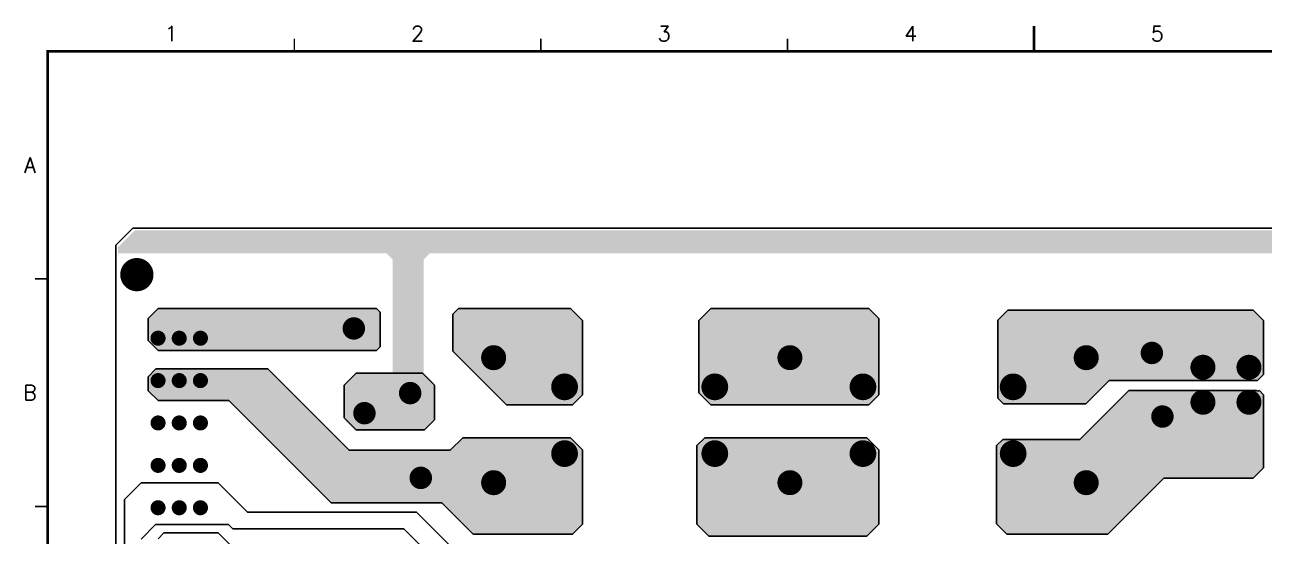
# Model space of a CAD drawing. Extents: x 295 to 953, y 10 to 290.
# Drawn here: x 487.4 to 732.5, y 189.1 to 290.2 of the extents above; entities that cross this region are included whole.
import ezdxf
from ezdxf.enums import TextEntityAlignment as Align

# ---------------------------------------------------------------- set-up
doc = ezdxf.new("R2010")
doc.units = 0
doc.header["$LTSCALE"] = 5
doc.header["$MEASUREMENT"] = 0
doc.layers.get('0').update_dxf_attribs({"linetype": 'CONTINUOUS', "lineweight": 25})
for name, color, linetype in [('19_SOLD_GBR', 4, 'CONTINUOUS'), ('문자', 4, 'CONTINUOUS'), ('테두리', 3, 'CONTINUOUS')]:
    doc.layers.add(name, color=color, linetype=linetype)
doc.styles.get("Standard").update_dxf_attribs({"font": 'simplex.shx'})

# ---------------------------------------------------------------- blocks, each defined once
blk = doc.blocks.new('C')
blk.add_line((15, 285), (15, 285))
at = {"layer": '테두리'}
for points, const_width in [([(210, 290), (210, 285)], 0.5), ([(63.75, 287.5), (63.75, 285)], 0.3), ([(112.5, 287.5), (112.5, 285)], 0.3), ([(161.25, 287.5), (161.25, 285)], 0.3), ([(15, 285), (15, 15), (405, 15), (405, 285), (15, 285)], 0.5), ([(12.5, 240), (15, 240)], 0.3), ([(12.5, 195), (15, 195)], 0.3)]:
    blk.add_lwpolyline(points, dxfattribs=dict(at, const_width=const_width))
at = {"layer": '문자'}
for s, p in [('1', (39.38, 288.5)), ('2', (88.12, 288.5)), ('3', (136.88, 288.5)), ('4', (185.62, 288.5)), ('5', (234.38, 288.5)), ('A', (11.5, 262.5)), ('B', (11.5, 217.5))]:
    blk.add_text(s, height=3, dxfattribs=at).set_placement(p, align=Align.MIDDLE)

msp = doc.modelspace()

# ---------------------------------------------------------------- linework, layer by layer
for points, const_width in [([(511.25, 240.84, -1), (507.96, 240.84, -1)], 3.29), ([(553.61, 230.2, -1), (551.39, 230.2, -1)], 2.22), ([(514.54, 228.27, -1), (513.05, 228.27, -1)], 1.49), ([(518.73, 228.27, -1), (517.24, 228.27, -1)], 1.49), ([(522.92, 228.27, -1), (521.43, 228.27, -1)], 1.49), ([(581.38, 224.42, -1), (578.9, 224.42, -1)], 2.47), ([(639.95, 224.42, -1), (637.48, 224.42, -1)], 2.47), ([(698.53, 224.42, -1), (696.05, 224.42, -1)], 2.47), ([(711.38, 225.35, -1), (709.16, 225.35, -1)], 2.22), ([(721.61, 222.52, -1), (719.13, 222.52, -1)], 2.47), ([(730.7, 222.52, -1), (728.23, 222.52, -1)], 2.47), ([(514.54, 219.89, -1), (513.05, 219.89, -1)], 1.49), ([(518.73, 219.89, -1), (517.24, 219.89, -1)], 1.49), ([(522.92, 219.89, -1), (521.43, 219.89, -1)], 1.49), ([(595.49, 218.65, -1), (592.84, 218.65, -1)], 2.64), ([(625.19, 218.65, -1), (622.54, 218.65, -1)], 2.64), ([(654.47, 218.65, -1), (651.83, 218.65, -1)], 2.64), ([(684.17, 218.65, -1), (681.53, 218.65, -1)], 2.64), ([(564.75, 217.41, -1), (562.53, 217.41, -1)], 2.22), ([(555.71, 213.44, -1), (553.49, 213.44, -1)], 2.22), ([(721.61, 215.61, -1), (719.13, 215.61, -1)], 2.47), ([(730.7, 215.61, -1), (728.23, 215.61, -1)], 2.47), ([(713.47, 212.78, -1), (711.25, 212.78, -1)], 2.22), ([(514.54, 211.51, -1), (513.05, 211.51, -1)], 1.49), ([(518.73, 211.51, -1), (517.24, 211.51, -1)], 1.49), ([(522.92, 211.51, -1), (521.43, 211.51, -1)], 1.49), ([(595.49, 205.45, -1), (592.84, 205.45, -1)], 2.64), ([(625.19, 205.45, -1), (622.54, 205.45, -1)], 2.64), ([(654.47, 205.45, -1), (651.83, 205.45, -1)], 2.64), ([(684.17, 205.45, -1), (681.53, 205.45, -1)], 2.64), ([(514.54, 203.12, -1), (513.05, 203.12, -1)], 1.49), ([(518.73, 203.12, -1), (517.24, 203.12, -1)], 1.49), ([(522.92, 203.12, -1), (521.43, 203.12, -1)], 1.49), ([(566.85, 200.65, -1), (564.62, 200.65, -1)], 2.22), ([(581.38, 199.7, -1), (578.9, 199.7, -1)], 2.47), ([(639.95, 199.7, -1), (637.48, 199.7, -1)], 2.47), ([(698.53, 199.7, -1), (696.05, 199.7, -1)], 2.47), ([(514.54, 194.74, -1), (513.05, 194.74, -1)], 1.49), ([(518.73, 194.74, -1), (517.24, 194.74, -1)], 1.49), ([(522.92, 194.74, -1), (521.43, 194.74, -1)], 1.49)]:
    msp.add_lwpolyline(points, format="xyb", close=True, dxfattribs=dict(const_width=const_width))
at = {"layer": '19_SOLD_GBR', "color": 7}
for p, q in [((508.78, 250), (505.48, 246.7)), ((868.48, 250), (508.78, 250)), ((505.48, 88.3), (505.48, 246.7)), ((511.83, 232.19), (513.8, 234.16)), ((513.8, 234.16), (556.97, 234.16)), ((556.97, 234.16), (557.7, 233.43)), ((557.7, 233.43), (557.7, 226.56)), ((572.06, 233.02), (573.2, 234.16)), ((572.06, 225.73), (572.06, 233.02)), ((573.2, 234.16), (595.33, 234.16)), ((595.33, 234.16), (597.71, 231.78)), ((620.73, 231.78), (623.11, 234.16)), ((623.11, 234.16), (654.32, 234.16)), ((654.32, 234.16), (656.29, 232.19)), ((679.8, 231.86), (681.77, 233.83)), ((681.77, 233.83), (730.3, 233.83)), ((730.3, 233.83), (732.35, 231.78)), ((511.83, 227.79), (511.83, 232.19)), ((597.71, 231.78), (597.71, 217.07)), ((620.73, 217.48), (620.73, 231.78)), ((656.29, 232.19), (656.29, 217.07)), ((679.8, 216.41), (679.8, 231.86)), ((732.35, 231.78), (732.35, 221.11)), ((513.8, 225.83), (511.83, 227.79)), ((556.97, 225.83), (513.8, 225.83)), ((557.7, 226.56), (556.97, 225.83)), ((582.68, 215.1), (572.06, 225.73)), ((511.83, 220.64), (513.38, 222.2)), ((511.83, 217.89), (511.83, 220.64)), ((513.38, 222.2), (535.52, 222.2)), ((535.52, 222.2), (551.61, 206.11)), ((550.61, 218.99), (552.98, 221.37)), ((552.98, 221.37), (566.05, 221.37)), ((566.05, 221.37), (568.43, 218.99)), ((732.35, 221.11), (731.13, 219.89)), ((550.61, 212.53), (550.61, 218.99)), ((568.43, 218.99), (568.43, 212.12)), ((701.84, 219.89), (697.22, 215.27)), ((731.13, 219.89), (701.84, 219.89)), ((513.8, 215.93), (511.83, 217.89)), ((527.82, 215.93), (513.8, 215.93)), ((548.03, 195.71), (527.82, 215.93)), ((597.71, 217.07), (595.75, 215.1)), ((623.11, 215.1), (620.73, 217.48)), ((656.29, 217.07), (654.32, 215.1)), ((680.94, 215.27), (679.8, 216.41)), ((696.04, 208.25), (705.69, 217.91)), ((705.69, 217.91), (730.91, 217.91)), ((730.91, 217.91), (731.2, 217.81)), ((731.2, 217.81), (731.53, 217.92)), ((731.53, 217.92), (732.35, 217.1)), ((732.35, 217.1), (732.35, 202.63)), ((595.75, 215.1), (582.68, 215.1)), ((654.32, 215.1), (623.11, 215.1)), ((697.22, 215.27), (680.94, 215.27)), ((552.98, 210.15), (550.61, 212.53)), ((568.43, 212.12), (566.46, 210.15)), ((566.46, 210.15), (552.98, 210.15)), ((571.55, 206.11), (574.02, 208.58)), ((574.02, 208.58), (595.33, 208.58)), ((595.33, 208.58), (597.71, 206.21)), ((620.32, 207.03), (621.87, 208.58)), ((621.87, 208.58), (653.91, 208.58)), ((653.91, 208.58), (656.29, 206.21)), ((551.61, 206.11), (571.55, 206.11)), ((597.71, 206.21), (597.71, 191.49)), ((620.32, 191.49), (620.32, 207.03)), ((656.29, 206.21), (656.29, 191.49)), ((679.55, 207.03), (680.78, 208.25)), ((679.55, 191.58), (679.55, 207.03)), ((680.78, 208.25), (696.04, 208.25)), ((732.35, 202.63), (730.3, 200.58)), ((507.13, 196.37), (510.43, 199.67)), ((525.69, 199.67), (510.43, 199.67)), ((525.69, 199.67), (531.47, 193.9)), ((712.65, 200.58), (701.59, 189.53)), ((730.3, 200.58), (712.65, 200.58)), ((507.13, 196.37), (507.13, 167.88)), ((564.88, 193.9), (531.47, 193.9)), ((569.9, 195.71), (548.03, 195.71)), ((564.88, 193.9), (573.95, 184.82)), ((576.08, 189.53), (569.9, 195.71)), ((513.32, 191.42), (510.43, 188.54)), ((513.32, 191.42), (527.75, 191.42)), ((528.58, 190.6), (527.75, 191.42)), ((597.71, 191.49), (595.75, 189.53)), ((622.7, 189.11), (620.32, 191.49)), ((656.29, 191.49), (653.91, 189.11)), ((681.6, 189.53), (679.55, 191.58)), ((514.97, 189.77), (513.79, 188.6)), ((514.97, 189.77), (525.69, 189.77)), ((530.23, 185.24), (525.69, 189.77)), ((528.58, 190.6), (562.4, 190.6)), ((571.48, 181.52), (562.4, 190.6)), ((595.75, 189.53), (576.08, 189.53)), ((653.91, 189.11), (622.7, 189.11)), ((701.59, 189.53), (681.6, 189.53))]:
    msp.add_line(p, q, dxfattribs=at)
for points in [[(868.07, 246.29), (868.07, 249.18), (505.89, 246.29), (508.78, 249.18)], [(868.07, 249.18), (867.65, 249.59), (508.78, 249.18), (509.19, 249.59)], [(867.65, 249.59), (867.65, 249.59), (509.19, 249.59), (867.65, 249.59)], [(868.07, 245.05), (868.07, 246.29), (505.89, 245.05), (505.89, 246.29)], [(868.07, 245.05), (868.07, 245.05), (558.99, 245.05), (505.89, 245.05)], [(566.28, 243.84), (567.49, 245.05), (560.2, 243.84), (558.99, 245.05)], [(868.07, 245.05), (868.07, 245.05), (856.93, 245.05), (567.49, 245.05)], [(566.28, 221.42), (566.28, 243.84), (560.2, 221.42), (560.2, 243.84)], [(557.7, 232.19), (557.7, 233.43), (511.83, 232.19), (513.07, 233.43)], [(557.7, 233.43), (556.97, 234.16), (513.07, 233.43), (513.8, 234.16)], [(556.97, 234.16), (556.97, 234.16), (513.8, 234.16), (556.97, 234.16)], [(596.48, 233.02), (595.33, 234.16), (572.06, 233.02), (573.2, 234.16)], [(597.71, 231.78), (596.48, 233.02), (572.06, 231.78), (572.06, 233.02)], [(595.33, 234.16), (595.33, 234.16), (573.2, 234.16), (595.33, 234.16)], [(656.29, 232.19), (654.32, 234.16), (621.14, 232.19), (623.11, 234.16)], [(654.32, 234.16), (654.32, 234.16), (623.11, 234.16), (654.32, 234.16)], [(732.27, 231.86), (730.3, 233.83), (679.8, 231.86), (681.77, 233.83)], [(730.3, 233.83), (730.3, 233.83), (681.77, 233.83), (730.3, 233.83)], [(557.7, 227.79), (557.7, 232.19), (511.83, 227.79), (511.83, 232.19)], [(597.71, 225.73), (597.71, 231.78), (572.06, 225.73), (572.06, 231.78)], [(656.29, 231.78), (656.29, 232.19), (620.73, 231.78), (621.14, 232.19)], [(656.29, 217.48), (656.29, 231.78), (620.73, 217.48), (620.73, 231.78)], [(732.35, 231.78), (732.27, 231.86), (679.8, 231.78), (679.8, 231.86)], [(732.35, 221.11), (732.35, 231.78), (679.8, 221.11), (679.8, 231.78)], [(557.7, 226.56), (557.7, 227.79), (513.07, 226.56), (511.83, 227.79)], [(556.97, 225.83), (557.7, 226.56), (513.8, 225.83), (513.07, 226.56)], [(597.71, 217.07), (597.71, 225.73), (580.72, 217.07), (572.06, 225.73)], [(537.08, 220.64), (535.52, 222.2), (511.83, 220.64), (513.38, 222.2)], [(539.83, 217.89), (537.08, 220.64), (511.83, 217.89), (511.83, 220.64)], [(535.52, 222.2), (535.52, 222.2), (513.38, 222.2), (535.52, 222.2)], [(568.38, 219.32), (566.28, 221.42), (550.77, 219.32), (552.87, 221.42)], [(566.28, 221.42), (566.28, 221.42), (552.87, 221.42), (560.2, 221.42)], [(731.13, 219.89), (732.35, 221.11), (679.8, 219.89), (679.8, 221.11)], [(568.43, 218.99), (568.38, 219.04), (550.61, 218.99), (550.65, 219.04)], [(568.43, 212.53), (568.43, 218.99), (550.61, 212.53), (550.61, 218.99)], [(568.38, 219.04), (568.38, 219.16), (550.65, 219.04), (550.77, 219.16)], [(568.38, 219.16), (568.38, 219.32), (550.77, 219.16), (550.77, 219.32)], [(698.36, 216.41), (701.84, 219.89), (679.8, 216.41), (679.8, 219.89)], [(541.79, 215.93), (539.83, 217.89), (513.8, 215.93), (511.83, 217.89)], [(541.79, 215.93), (541.79, 215.93), (527.82, 215.93), (513.8, 215.93)], [(551.61, 206.11), (541.79, 215.93), (537.64, 206.11), (527.82, 215.93)], [(595.75, 215.1), (597.71, 217.07), (582.68, 215.1), (580.72, 217.07)], [(656.29, 217.07), (656.29, 217.48), (621.14, 217.07), (620.73, 217.48)], [(654.32, 215.1), (656.29, 217.07), (623.11, 215.1), (621.14, 217.07)], [(697.22, 215.27), (698.36, 216.41), (680.94, 215.27), (679.8, 216.41)], [(732.35, 208.25), (732.35, 217.1), (696.04, 208.25), (704.88, 217.1)], [(732.35, 217.1), (731.63, 217.81), (704.88, 217.1), (705.6, 217.81)], [(731.2, 217.81), (730.91, 217.91), (705.6, 217.81), (705.69, 217.91)], [(730.91, 217.91), (730.91, 217.91), (705.69, 217.91), (730.91, 217.91)], [(731.63, 217.81), (731.53, 217.92), (731.2, 217.81), (731.53, 217.92)], [(568.43, 212.36), (568.43, 212.53), (550.77, 212.36), (550.61, 212.53)], [(568.43, 212.12), (568.43, 212.36), (550.77, 212.12), (550.77, 212.36)], [(568.38, 212.07), (568.43, 212.12), (550.77, 212.07), (550.77, 212.12)], [(568.38, 211.99), (568.38, 212.07), (550.77, 211.99), (550.77, 212.07)], [(566.28, 209.89), (568.38, 211.99), (552.87, 209.89), (550.77, 211.99)], [(597.71, 206.21), (595.33, 208.58), (571.64, 206.21), (574.02, 208.58)], [(595.33, 208.58), (595.33, 208.58), (574.02, 208.58), (595.33, 208.58)], [(655.46, 207.03), (653.91, 208.58), (620.32, 207.03), (621.87, 208.58)], [(653.91, 208.58), (653.91, 208.58), (621.87, 208.58), (653.91, 208.58)], [(597.71, 195.71), (597.71, 206.11), (548.03, 195.71), (537.64, 206.11)], [(597.71, 206.11), (597.71, 206.21), (571.55, 206.11), (571.64, 206.21)], [(656.29, 206.21), (655.46, 207.03), (620.32, 206.21), (620.32, 207.03)], [(656.29, 191.49), (656.29, 206.21), (620.32, 191.49), (620.32, 206.21)], [(732.35, 207.03), (732.35, 208.25), (679.55, 207.03), (680.78, 208.25)], [(732.35, 202.63), (732.35, 207.03), (679.55, 202.63), (679.55, 207.03)], [(732.35, 208.25), (732.35, 208.25), (680.78, 208.25), (696.04, 208.25)], [(730.3, 200.58), (732.35, 202.63), (679.55, 200.58), (679.55, 202.63)], [(703.64, 191.58), (712.65, 200.58), (679.55, 191.58), (679.55, 200.58)], [(597.71, 195.71), (597.71, 195.71), (569.9, 195.71), (548.03, 195.71)], [(597.71, 191.49), (597.71, 195.71), (574.12, 191.49), (569.9, 195.71)], [(595.75, 189.53), (597.71, 191.49), (576.08, 189.53), (574.12, 191.49)], [(653.91, 189.11), (656.29, 191.49), (622.7, 189.11), (620.32, 191.49)], [(701.59, 189.53), (703.64, 191.58), (681.6, 189.53), (679.55, 191.58)]]:
    msp.add_solid(points, dxfattribs=at)

# ---------------------------------------------------------------- block references
msp.add_blockref('C', (476.98, 0))

doc.saveas('drawing.dxf')
